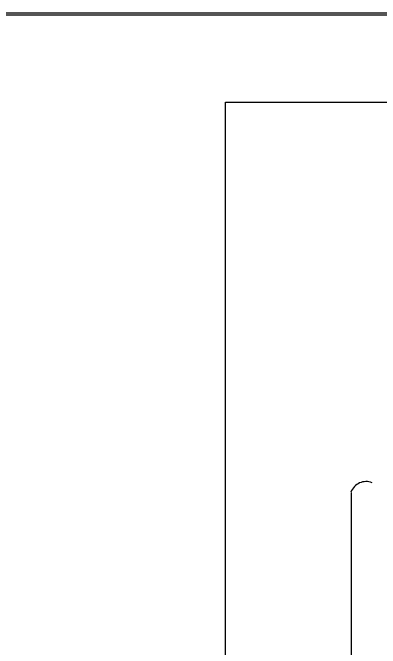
# Model space of a CAD drawing. Extents: x 9438 to 11125, y 1800 to 2873.
# Drawn here: x 10800.7 to 10921.7, y 2663.2 to 2872.7 of the extents above; entities that cross this region are included whole.
import ezdxf

# ---------------------------------------------------------------- set-up
doc = ezdxf.new("R2010")
doc.units = 0
doc.header["$LTSCALE"] = 10
doc.header["$MEASUREMENT"] = 0
doc.layers.add('G02-1-PRDXXXX-E-MRIO-01-P01-01$0$ANNOTATION', color=7, linetype='Continuous')
doc.layers.add('G02-1-PRDXXXX-E-MRIO-01-P01-01$0$TITLE', color=7, linetype='Continuous')
doc.layers.add('G02-1-PRDXXXX-E-MRIO-01-P01-01$0$View', color=251, linetype='Continuous', plot=False)

# ---------------------------------------------------------------- blocks, each defined once
blk = doc.blocks.new('G02-1-PRDXXXX-E-MRIO-01-P01-01$0$DV-54809-ZX-370-003')
at = {"layer": 'G02-1-PRDXXXX-E-MRIO-01-P01-01$0$ANNOTATION', "lineweight": 25}
blk.add_lwpolyline([(1432.98, 1043.28), (1680.05, 1043.28), (1680.05, 662.77), (1432.98, 662.77)], close=True, dxfattribs=at)
blk.add_lwpolyline([(1474.47, 832.96), (1474.47, 914.58)], dxfattribs=at)
blk.add_arc((1479.3, 912.81), 5.33, 68.4503, 159.1853, dxfattribs=at)

msp = doc.modelspace()

# ---------------------------------------------------------------- linework, layer by layer
at = {"layer": 'G02-1-PRDXXXX-E-MRIO-01-P01-01$0$TITLE'}
msp.add_lwpolyline([(9437.72, 2872.74), (11125.26, 2872.74), (11125.26, 1884.07), (9437.72, 1884.07)], close=True, dxfattribs=at)
at = {"layer": 'G02-1-PRDXXXX-E-MRIO-01-P01-01$0$View'}
msp.add_lwpolyline([(9437.72, 2872), (11123.72, 2872), (11123.72, 1886), (9437.72, 1886)], close=True, dxfattribs=at)

# ---------------------------------------------------------------- block references
msp.add_blockref('G02-1-PRDXXXX-E-MRIO-01-P01-01$0$DV-54809-ZX-370-003', (9437.72, 1800))

doc.saveas('drawing.dxf')
